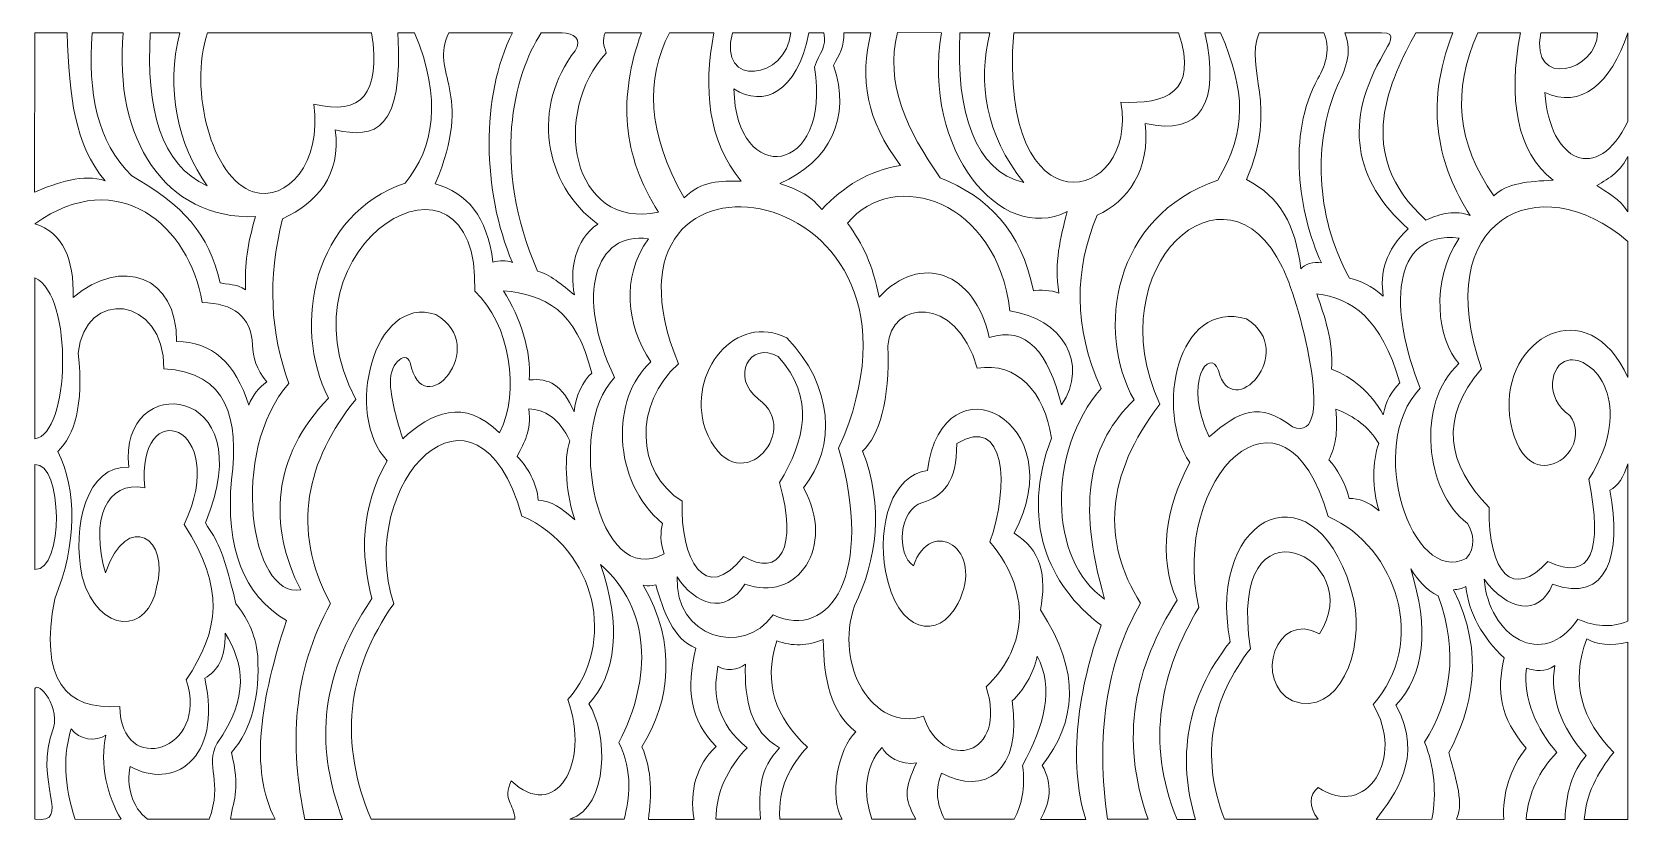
# Model space of a CAD drawing. Header units: centimetres. Extents: x -46 to 46, y -54 to 54.
# Drawn here: x -45.8 to 46.2, y -54.3 to -8.9 of the extents above; entities that cross this region are included whole.
import ezdxf

# ---------------------------------------------------------------- set-up
doc = ezdxf.new("R2010")
doc.units = ezdxf.units.CM
doc.header["$MEASUREMENT"] = 0
doc.layers.add('layer 1', color=7, linetype='Continuous')

msp = doc.modelspace()

# ---------------------------------------------------------------- linework, layer by layer
at = {"layer": 'layer 1', "color": 30, "lineweight": 9}
for points, knots in [([(-45.6466, -18.11022), (-44.37856, -17.57095), (-42.821, -17.0316), (-41.60172, -17.45999), (-41.60172, -17.45999), (-43.35747, -15.37322), (-43.63933, -12.67812), (-43.7822, -8.98475), (-43.7822, -8.98475), (-43.7822, -8.98475), (-45.62481, -8.98359), (-45.62481, -8.98359), (-45.62481, -8.98359), (-45.62481, -8.98359), (-45.6466, -18.11022), (-45.6466, -18.11022)], [0, 0, 0, 0, 0.2, 0.2, 0.2, 0.2, 0.4, 0.4, 0.4, 0.4, 0.6, 0.6, 0.6, 0.6, 1, 1, 1, 1]), ([(-42.35021, -8.98333), (-42.576, -12.46533), (-42.08369, -15.19754), (-40.06544, -17.17863), (-40.06544, -17.17863), (-37.1391, -18.85794), (-35.63941, -20.49337), (-35.01765, -23.2983), (-35.01765, -23.2983), (-34.13851, -23.48317), (-34.15306, -23.33396), (-33.55561, -23.7103), (-33.55561, -23.7103), (-33.60915, -22.13483), (-33.46115, -21.21939), (-32.99134, -19.51541), (-32.99134, -19.51541), (-38.18792, -19.69276), (-41.13522, -15.03557), (-40.55877, -8.98154), (-40.55877, -8.98154), (-40.55877, -8.98154), (-42.35021, -8.98333), (-42.35021, -8.98333)], [0, 0, 0, 0, 0.14285714, 0.14285714, 0.14285714, 0.14285714, 0.28571429, 0.28571429, 0.28571429, 0.28571429, 0.42857143, 0.42857143, 0.42857143, 0.42857143, 0.57142857, 0.57142857, 0.57142857, 0.57142857, 0.71428571, 0.71428571, 0.71428571, 0.71428571, 1, 1, 1, 1]), ([(-35.74947, -17.74376), (-38.42856, -16.56115), (-39.25649, -13.29732), (-39.01189, -8.9779), (-39.01189, -8.9779), (-39.01189, -8.9779), (-37.3178, -8.98115), (-37.3178, -8.98115), (-37.3178, -8.98115), (-38.16299, -12.1815), (-37.42486, -15.41166), (-35.74947, -17.74376)], [0, 0, 0, 0, 0.25, 0.25, 0.25, 0.25, 0.5, 0.5, 0.5, 0.5, 1, 1, 1, 1]), ([(-35.73992, -8.98622), (-36.81776, -12.29032), (-35.48628, -17.31208), (-33.11558, -18.09306), (-33.11558, -18.09306), (-31.18602, -18.68523), (-29.18029, -16.45778), (-29.64065, -13.06368), (-29.64065, -13.06368), (-26.9259, -13.75146), (-25.79854, -12.49331), (-26.33251, -8.99097), (-26.33251, -8.99097), (-26.33251, -8.99097), (-35.73992, -8.98622), (-35.73992, -8.98622)], [0, 0, 0, 0, 0.2, 0.2, 0.2, 0.2, 0.4, 0.4, 0.4, 0.4, 0.6, 0.6, 0.6, 0.6, 1, 1, 1, 1]), ([(-30.39707, -40.88009), (-32.27869, -37.25868), (-32.03873, -33.21525), (-28.79936, -29.91035), (-28.79936, -29.91035), (-30.93922, -25.7192), (-29.63463, -19.34164), (-24.40997, -17.60067), (-24.40997, -17.60067), (-22.76223, -15.55984), (-22.26594, -12.79579), (-23.87382, -8.98456), (-23.87382, -8.98456), (-23.87382, -8.98456), (-24.83861, -8.98333), (-24.83861, -8.98333), (-24.83861, -8.98333), (-24.48931, -14.62462), (-26.14152, -15.05552), (-28.41334, -14.54398), (-28.41334, -14.54398), (-28.08559, -17.18109), (-29.45007, -18.69764), (-31.43299, -19.64056), (-31.43299, -19.64056), (-32.31699, -23.07265), (-32.13406, -26.19696), (-31.0672, -29.06626), (-31.0672, -29.06626), (-34.51777, -32.93503), (-33.28676, -41.43113), (-30.39707, -40.88009)], [0, 0, 0, 0, 0.11111111, 0.11111111, 0.11111111, 0.11111111, 0.22222222, 0.22222222, 0.22222222, 0.22222222, 0.33333333, 0.33333333, 0.33333333, 0.33333333, 0.44444444, 0.44444444, 0.44444444, 0.44444444, 0.55555556, 0.55555556, 0.55555556, 0.55555556, 0.66666667, 0.66666667, 0.66666667, 0.66666667, 0.77777778, 0.77777778, 0.77777778, 0.77777778, 1, 1, 1, 1]), ([(-19.38047, -22.12008), (-19.71722, -19.48519), (-20.85418, -18.14873), (-22.6908, -17.63585), (-22.6908, -17.63585), (-20.39847, -12.29439), (-23.04806, -11.33587), (-21.91424, -8.98378), (-21.91424, -8.98378), (-21.91424, -8.98378), (-18.26648, -8.9823), (-18.26648, -8.9823), (-18.26648, -8.9823), (-20.08138, -12.58923), (-20.01051, -18.04279), (-18.26484, -22.13767), (-18.26484, -22.13767), (-18.63673, -21.99699), (-18.99578, -22.01435), (-19.38047, -22.12008)], [0, 0, 0, 0, 0.16666667, 0.16666667, 0.16666667, 0.16666667, 0.33333333, 0.33333333, 0.33333333, 0.33333333, 0.5, 0.5, 0.5, 0.5, 0.66666667, 0.66666667, 0.66666667, 0.66666667, 1, 1, 1, 1]), ([(-16.82774, -22.6387), (-16.17213, -22.75987), (-15.37243, -23.45845), (-14.71676, -24.00171), (-14.71676, -24.00171), (-14.99417, -22.56853), (-14.7046, -20.86089), (-13.37603, -19.94446), (-13.37603, -19.94446), (-16.4987, -17.67024), (-17.17484, -13.15214), (-14.66467, -10.01461), (-14.66467, -10.01461), (-14.23098, -9.38442), (-14.76846, -8.97242), (-15.41174, -8.98705), (-15.41174, -8.98705), (-15.41174, -8.98705), (-16.61019, -8.97682), (-16.61019, -8.97682), (-16.61019, -8.97682), (-18.18784, -11.40077), (-19.48752, -16.45028), (-16.82774, -22.6387)], [0, 0, 0, 0, 0.14285714, 0.14285714, 0.14285714, 0.14285714, 0.28571429, 0.28571429, 0.28571429, 0.28571429, 0.42857143, 0.42857143, 0.42857143, 0.42857143, 0.57142857, 0.57142857, 0.57142857, 0.57142857, 0.71428571, 0.71428571, 0.71428571, 0.71428571, 1, 1, 1, 1]), ([(-9.88844, -19.25369), (-14.93321, -20.32643), (-16.04351, -13.50541), (-12.88785, -10.14453), (-12.88785, -10.14453), (-13.03645, -9.68733), (-13.12088, -9.4413), (-12.95248, -8.98407), (-12.95248, -8.98407), (-12.95248, -8.98407), (-10.87652, -8.98158), (-10.87652, -8.98158), (-10.87652, -8.98158), (-12.19861, -12.66271), (-11.99471, -16.00633), (-9.88844, -19.25369)], [0, 0, 0, 0, 0.2, 0.2, 0.2, 0.2, 0.4, 0.4, 0.4, 0.4, 0.6, 0.6, 0.6, 0.6, 1, 1, 1, 1]), ([(-5.15173, -17.48783), (-6.35881, -17.45843), (-7.4133, -17.44226), (-8.42531, -18.44477), (-8.42531, -18.44477), (-10.57124, -14.64635), (-10.6322, -11.65518), (-9.26661, -8.9822), (-9.26661, -8.9822), (-9.26661, -8.9822), (-6.72667, -8.99247), (-6.72667, -8.99247), (-6.72667, -8.99247), (-7.31833, -12.23169), (-7.09672, -15.09297), (-5.15173, -17.48783)], [0, 0, 0, 0, 0.2, 0.2, 0.2, 0.2, 0.4, 0.4, 0.4, 0.4, 0.6, 0.6, 0.6, 0.6, 1, 1, 1, 1]), ([(-5.66472, -8.97758), (-6.51222, -12.19911), (-2.55239, -11.64891), (-2.31449, -8.98998), (-2.31449, -8.98998), (-2.31449, -8.98998), (-5.66472, -8.97758), (-5.66472, -8.97758)], [0, 0, 0, 0, 0.33333333, 0.33333333, 0.33333333, 0.33333333, 1, 1, 1, 1]), ([(-5.57221, -12.202), (-5.48299, -17.85135), (0.06406, -17.20566), (-0.96336, -10.95345), (-0.96336, -10.95345), (-0.64168, -10.0755), (-0.24919, -9.81487), (-0.41986, -8.98425), (-0.41986, -8.98425), (-0.41986, -8.98425), (-1.27267, -8.98099), (-1.27267, -8.98099), (-1.27267, -8.98099), (-1.98082, -12.45432), (-3.88047, -13.27474), (-5.57221, -12.202)], [0, 0, 0, 0, 0.2, 0.2, 0.2, 0.2, 0.4, 0.4, 0.4, 0.4, 0.6, 0.6, 0.6, 0.6, 1, 1, 1, 1]), ([(-2.93858, -17.61826), (-2.11361, -17.91238), (-1.24682, -18.18485), (-0.54271, -19.11301), (-0.54271, -19.11301), (0.7558, -17.7618), (2.0909, -16.90018), (3.9747, -16.58073), (3.9747, -16.58073), (1.98563, -13.97813), (1.63359, -11.58586), (2.27838, -8.98323), (2.27838, -8.98323), (2.27838, -8.98323), (0.72178, -8.97645), (0.72178, -8.97645), (0.72178, -8.97645), (0.7553, -9.75607), (0.46623, -10.25298), (0.12484, -10.84794), (0.12484, -10.84794), (1.18102, -13.86237), (-0.09313, -16.35656), (-2.93858, -17.61826)], [0, 0, 0, 0, 0.14285714, 0.14285714, 0.14285714, 0.14285714, 0.28571429, 0.28571429, 0.28571429, 0.28571429, 0.42857143, 0.42857143, 0.42857143, 0.42857143, 0.57142857, 0.57142857, 0.57142857, 0.57142857, 0.71428571, 0.71428571, 0.71428571, 0.71428571, 1, 1, 1, 1]), ([(3.79025, -8.97178), (3.79025, -8.97178), (6.31019, -8.9824), (6.31019, -8.9824), (6.31019, -8.9824), (5.20406, -15.70348), (9.71059, -21.13669), (13.51316, -19.22499), (13.51316, -19.22499), (13.12424, -20.82747), (12.77111, -22.0714), (13.04066, -23.89667), (13.04066, -23.89667), (12.5917, -23.71062), (11.93374, -23.71062), (11.58296, -23.75551), (11.58296, -23.75551), (10.9231, -20.31601), (8.95091, -18.3787), (6.24254, -17.28414), (6.24254, -17.28414), (4.32608, -14.53792), (3.07148, -11.9056), (3.79025, -8.97178)], [0, 0, 0, 0, 0.14285714, 0.14285714, 0.14285714, 0.14285714, 0.28571429, 0.28571429, 0.28571429, 0.28571429, 0.42857143, 0.42857143, 0.42857143, 0.42857143, 0.57142857, 0.57142857, 0.57142857, 0.57142857, 0.71428571, 0.71428571, 0.71428571, 0.71428571, 1, 1, 1, 1]), ([(7.37647, -8.9839), (7.12957, -13.51798), (8.25736, -16.92362), (11.03429, -17.5655), (11.03429, -17.5655), (8.81823, -14.7753), (8.39758, -11.91635), (9.09564, -8.98551), (9.09564, -8.98551), (9.09564, -8.98551), (7.37647, -8.9839), (7.37647, -8.9839)], [0, 0, 0, 0, 0.25, 0.25, 0.25, 0.25, 0.5, 0.5, 0.5, 0.5, 1, 1, 1, 1]), ([(10.45557, -8.98637), (9.5367, -20.62402), (17.62306, -18.77794), (16.59417, -12.95817), (16.59417, -12.95817), (19.12383, -13.06839), (21.06585, -12.46202), (19.898, -8.98407), (19.898, -8.98407), (19.898, -8.98407), (10.45557, -8.98637), (10.45557, -8.98637)], [0, 0, 0, 0, 0.25, 0.25, 0.25, 0.25, 0.5, 0.5, 0.5, 0.5, 1, 1, 1, 1]), ([(15.66581, -41.42004), (12.45451, -39.21899), (12.33854, -32.9178), (15.46901, -29.36549), (15.46901, -29.36549), (13.83831, -25.80442), (13.94514, -22.52173), (15.24078, -19.42954), (15.24078, -19.42954), (16.96452, -18.6734), (18.30941, -16.8057), (17.98478, -14.17375), (17.98478, -14.17375), (21.16711, -14.89692), (22.29336, -13.05612), (21.41482, -8.98004), (21.41482, -8.98004), (21.41482, -8.98004), (22.30853, -8.98355), (22.30853, -8.98355), (22.30853, -8.98355), (23.75944, -12.37167), (23.81223, -14.56432), (22.15405, -17.42482), (22.15405, -17.42482), (16.10643, -19.48815), (15.15809, -26.06142), (17.35127, -30.01485), (17.35127, -30.01485), (14.8547, -32.44493), (14.0046, -35.69308), (15.66581, -41.42004)], [0, 0, 0, 0, 0.11111111, 0.11111111, 0.11111111, 0.11111111, 0.22222222, 0.22222222, 0.22222222, 0.22222222, 0.33333333, 0.33333333, 0.33333333, 0.33333333, 0.44444444, 0.44444444, 0.44444444, 0.44444444, 0.55555556, 0.55555556, 0.55555556, 0.55555556, 0.66666667, 0.66666667, 0.66666667, 0.66666667, 0.77777778, 0.77777778, 0.77777778, 0.77777778, 1, 1, 1, 1]), ([(26.90922, -22.49817), (26.58004, -19.9571), (25.73876, -18.41839), (23.80007, -17.38965), (23.80007, -17.38965), (25.67776, -13.11058), (23.63829, -11.11677), (24.52835, -8.98308), (24.52835, -8.98308), (24.52835, -8.98308), (28.22768, -8.98308), (28.22768, -8.98308), (28.22768, -8.98308), (28.59801, -9.82222), (28.38452, -10.7695), (27.87843, -11.60542), (27.87843, -11.60542), (26.11069, -14.85021), (26.76705, -19.29934), (28.08921, -22.15984), (28.08921, -22.15984), (27.65993, -22.05934), (27.09457, -22.27036), (26.90922, -22.49817)], [0, 0, 0, 0, 0.14285714, 0.14285714, 0.14285714, 0.14285714, 0.28571429, 0.28571429, 0.28571429, 0.28571429, 0.42857143, 0.42857143, 0.42857143, 0.42857143, 0.57142857, 0.57142857, 0.57142857, 0.57142857, 0.71428571, 0.71428571, 0.71428571, 0.71428571, 1, 1, 1, 1]), ([(29.68916, -23.03452), (30.31633, -23.19367), (30.93735, -23.43579), (31.6278, -24.07205), (31.6278, -24.07205), (31.43645, -22.72238), (31.75192, -21.44161), (33.05435, -20.20329), (33.05435, -20.20329), (29.92232, -17.45268), (29.34889, -14.05807), (31.67214, -10.15355), (31.67214, -10.15355), (31.8761, -9.70348), (32.53164, -8.94421), (31.52839, -8.98374), (31.52839, -8.98374), (30.8336, -8.98639), (30.1281, -8.9806), (29.43333, -8.98323), (29.43333, -8.98323), (29.88472, -10.22085), (29.45506, -11.03166), (28.91059, -12.2328), (28.91059, -12.2328), (27.71394, -15.19341), (27.65302, -19.32993), (29.68916, -23.03452)], [0, 0, 0, 0, 0.125, 0.125, 0.125, 0.125, 0.25, 0.25, 0.25, 0.25, 0.375, 0.375, 0.375, 0.375, 0.5, 0.5, 0.5, 0.5, 0.625, 0.625, 0.625, 0.625, 0.75, 0.75, 0.75, 0.75, 1, 1, 1, 1]), ([(36.60244, -19.43942), (35.76114, -19.13751), (34.91984, -19.31522), (34.07854, -19.7109), (34.07854, -19.7109), (29.82094, -15.90957), (32.08787, -11.60951), (33.49015, -8.98783), (33.49015, -8.98783), (33.49015, -8.98783), (35.61483, -8.9839), (35.61483, -8.9839), (35.61483, -8.9839), (33.91268, -13.34057), (34.84694, -16.6514), (36.60244, -19.43942)], [0, 0, 0, 0, 0.2, 0.2, 0.2, 0.2, 0.4, 0.4, 0.4, 0.4, 0.6, 0.6, 0.6, 0.6, 1, 1, 1, 1]), ([(37.96863, -18.32163), (38.6866, -17.59346), (39.95682, -17.49654), (41.3576, -17.42482), (41.3576, -17.42482), (39.28621, -15.81442), (38.75809, -12.73225), (39.48955, -8.99066), (39.48955, -8.99066), (39.48955, -8.99066), (37.04138, -8.9839), (37.04138, -8.9839), (37.04138, -8.9839), (35.58664, -12.33905), (35.81436, -15.24791), (37.96863, -18.32163)], [0, 0, 0, 0, 0.2, 0.2, 0.2, 0.2, 0.4, 0.4, 0.4, 0.4, 0.6, 0.6, 0.6, 0.6, 1, 1, 1, 1]), ([(40.65924, -8.98382), (40.01908, -12.28171), (43.92339, -11.16104), (43.89906, -8.98877), (43.89906, -8.98877), (43.89906, -8.98877), (40.65924, -8.98382), (40.65924, -8.98382)], [0, 0, 0, 0, 0.33333333, 0.33333333, 0.33333333, 0.33333333, 1, 1, 1, 1]), ([(40.88208, -12.39544), (41.18069, -16.41153), (43.90752, -17.67145), (45.64498, -14.06647), (45.64498, -14.06647), (45.64498, -14.06647), (45.64592, -8.98396), (45.64592, -8.98396), (45.64592, -8.98396), (44.67049, -11.93833), (42.93042, -13.3568), (40.88208, -12.39544)], [0, 0, 0, 0, 0.25, 0.25, 0.25, 0.25, 0.5, 0.5, 0.5, 0.5, 1, 1, 1, 1]), ([(-30.15275, -54.03731), (-30.15275, -54.03731), (-27.99464, -54.03731), (-27.99464, -54.03731), (-27.99464, -54.03731), (-29.43388, -50.15693), (-29.56207, -46.2129), (-26.31811, -41.3944), (-26.31811, -41.3944), (-26.95635, -38.85043), (-27.00286, -36.21178), (-25.43416, -33.49774), (-25.43416, -33.49774), (-27.93562, -30.911), (-26.24093, -23.91121), (-22.65422, -25.12716), (-22.65422, -25.12716), (-19.45528, -26.94175), (-23.42798, -31.53047), (-24.11735, -27.87046), (-24.11735, -27.87046), (-24.3978, -27.12017), (-25.40455, -27.96572), (-25.24196, -29.29049), (-25.24196, -29.29049), (-25.10265, -30.43645), (-24.84321, -31.37036), (-24.538, -32.2316), (-24.538, -32.2316), (-22.92258, -30.73517), (-21.02412, -29.87491), (-19.01215, -31.89968), (-19.01215, -31.89968), (-17.7752, -29.57023), (-18.41297, -25.64942), (-20.42295, -23.79068), (-20.42295, -23.79068), (-20.10903, -14.12453), (-32.02131, -21.02968), (-27.24478, -29.98069), (-27.24478, -29.98069), (-30.04767, -33.50509), (-31.00781, -37.35335), (-28.68962, -41.67488), (-28.68962, -41.67488), (-30.86464, -45.58505), (-31.05084, -49.82236), (-30.15275, -54.03731)], [0, 0, 0, 0, 0.07692308, 0.07692308, 0.07692308, 0.07692308, 0.15384615, 0.15384615, 0.15384615, 0.15384615, 0.23076923, 0.23076923, 0.23076923, 0.23076923, 0.30769231, 0.30769231, 0.30769231, 0.30769231, 0.38461538, 0.38461538, 0.38461538, 0.38461538, 0.46153846, 0.46153846, 0.46153846, 0.46153846, 0.53846154, 0.53846154, 0.53846154, 0.53846154, 0.61538462, 0.61538462, 0.61538462, 0.61538462, 0.69230769, 0.69230769, 0.69230769, 0.69230769, 0.76923077, 0.76923077, 0.76923077, 0.76923077, 0.84615385, 0.84615385, 0.84615385, 0.84615385, 1, 1, 1, 1]), ([(-8.82767, -40.14496), (-8.98849, -43.56234), (-5.10054, -44.79328), (-3.32265, -42.32553), (-3.32265, -42.32553), (-0.06495, -43.84456), (2.50262, -39.94232), (0.42661, -32.77674), (0.42661, -32.77674), (7.46242, -17.04682), (-14.5453, -13.79277), (-8.75451, -27.9408), (-8.75451, -27.9408), (-11.30586, -30.24157), (-11.22662, -34.13964), (-8.53504, -35.81899), (-8.53504, -35.81899), (-8.67529, -39.07822), (-7.22135, -41.81271), (-5.03268, -38.97554), (-5.03268, -38.97554), (-2.93557, -40.22999), (-1.89003, -38.46853), (-2.95687, -34.74629), (-2.95687, -34.74629), (-1.51938, -32.33711), (-0.87234, -29.92798), (-3.04831, -27.51876), (-3.04831, -27.51876), (-4.68903, -26.62489), (-5.77875, -28.70872), (-4.16395, -29.9719), (-4.16395, -29.9719), (-1.53831, -31.81646), (-5.49863, -36.15069), (-7.21823, -31.66887), (-7.21823, -31.66887), (-8.29775, -28.42107), (-5.43261, -24.96253), (-2.53622, -26.46364), (-2.53622, -26.46364), (0.10807, -29.18792), (0.31837, -32.68446), (-1.58519, -35.04524), (-1.58519, -35.04524), (0.29429, -38.43426), (-1.95586, -41.68569), (-4.95463, -40.55559), (-4.95463, -40.55559), (-6.052, -42.39657), (-7.8157, -41.7045), (-8.82767, -40.14496)], [0, 0, 0, 0, 0.07142857, 0.07142857, 0.07142857, 0.07142857, 0.14285714, 0.14285714, 0.14285714, 0.14285714, 0.21428571, 0.21428571, 0.21428571, 0.21428571, 0.28571429, 0.28571429, 0.28571429, 0.28571429, 0.35714286, 0.35714286, 0.35714286, 0.35714286, 0.42857143, 0.42857143, 0.42857143, 0.42857143, 0.5, 0.5, 0.5, 0.5, 0.57142857, 0.57142857, 0.57142857, 0.57142857, 0.64285714, 0.64285714, 0.64285714, 0.64285714, 0.71428571, 0.71428571, 0.71428571, 0.71428571, 0.78571429, 0.78571429, 0.78571429, 0.78571429, 0.85714286, 0.85714286, 0.85714286, 0.85714286, 1, 1, 1, 1]), ([(-43.43063, -24.14239), (-43.38463, -21.94421), (-44.01225, -20.4319), (-45.62449, -19.92193), (-45.62449, -19.92193), (-40.82076, -16.49983), (-36.74868, -20.08434), (-36.04184, -24.42375), (-36.04184, -24.42375), (-34.2556, -24.49407), (-33.23132, -25.20463), (-33.15205, -26.86942), (-33.15205, -26.86942), (-33.12847, -27.55826), (-32.93498, -28.27133), (-32.33599, -28.9831), (-32.33599, -28.9831), (-32.80289, -29.27707), (-33.14977, -29.7579), (-33.37163, -30.31481), (-33.37163, -30.31481), (-34.11541, -27.92907), (-35.49321, -26.64535), (-37.50496, -26.67466), (-37.50496, -26.67466), (-37.46841, -22.87185), (-40.67509, -21.81382), (-43.43063, -24.14239)], [0, 0, 0, 0, 0.125, 0.125, 0.125, 0.125, 0.25, 0.25, 0.25, 0.25, 0.375, 0.375, 0.375, 0.375, 0.5, 0.5, 0.5, 0.5, 0.625, 0.625, 0.625, 0.625, 0.75, 0.75, 0.75, 0.75, 1, 1, 1, 1]), ([(15.82522, -54.0315), (15.17147, -49.31951), (15.69939, -45.15008), (17.72809, -41.6573), (17.72809, -41.6573), (15.47796, -38.1104), (15.71074, -34.3248), (18.82544, -30.26205), (18.82544, -30.26205), (15.21193, -22.33129), (22.63628, -15.75003), (25.84845, -22.41903), (25.84845, -22.41903), (26.64881, -23.84251), (29.12213, -32.68313), (26.42838, -31.54972), (26.42838, -31.54972), (24.52954, -30.09103), (23.35195, -30.65517), (21.66068, -32.12658), (21.66068, -32.12658), (20.14337, -29.02963), (21.66965, -26.93557), (22.19063, -28.32768), (22.19063, -28.32768), (22.94448, -31.42233), (26.79782, -27.25134), (23.80007, -25.37335), (23.80007, -25.37335), (19.80762, -24.19993), (18.53675, -30.64918), (20.54461, -33.60325), (20.54461, -33.60325), (19.1965, -36.05385), (18.6862, -38.96328), (19.81305, -41.48144), (19.81305, -41.48144), (17.40789, -45.28423), (16.476, -49.38447), (18.16795, -54.03137), (18.16795, -54.03137), (18.16795, -54.03137), (15.82522, -54.0315), (15.82522, -54.0315)], [0, 0, 0, 0, 0.08333333, 0.08333333, 0.08333333, 0.08333333, 0.16666667, 0.16666667, 0.16666667, 0.16666667, 0.25, 0.25, 0.25, 0.25, 0.33333333, 0.33333333, 0.33333333, 0.33333333, 0.41666667, 0.41666667, 0.41666667, 0.41666667, 0.5, 0.5, 0.5, 0.5, 0.58333333, 0.58333333, 0.58333333, 0.58333333, 0.66666667, 0.66666667, 0.66666667, 0.66666667, 0.75, 0.75, 0.75, 0.75, 0.83333333, 0.83333333, 0.83333333, 0.83333333, 1, 1, 1, 1]), ([(45.64334, -20.92959), (40.51575, -16.53543), (34.25673, -19.70098), (37.26084, -28.22217), (37.26084, -28.22217), (34.81615, -31.07093), (35.26731, -33.69701), (37.69978, -36.1707), (37.69978, -36.1707), (37.64188, -39.95446), (39.06234, -41.47267), (41.06498, -39.2657), (41.06498, -39.2657), (43.54533, -40.44642), (44.2379, -38.65011), (43.40598, -34.55285), (43.40598, -34.55285), (46.16248, -30.18762), (43.63233, -27.40673), (42.19125, -27.74517), (42.19125, -27.74517), (41.22135, -27.94487), (40.826, -29.9167), (42.32393, -30.90414), (42.32393, -30.90414), (43.84396, -33.08352), (39.55311, -36.07688), (38.87028, -30.89512), (38.87028, -30.89512), (38.37627, -26.45682), (43.36009, -23.67221), (45.6465, -28.73214), (45.6465, -28.73214), (45.6465, -28.73214), (45.64334, -20.92959), (45.64334, -20.92959)], [0, 0, 0, 0, 0.1, 0.1, 0.1, 0.1, 0.2, 0.2, 0.2, 0.2, 0.3, 0.3, 0.3, 0.3, 0.4, 0.4, 0.4, 0.4, 0.5, 0.5, 0.5, 0.5, 0.6, 0.6, 0.6, 0.6, 0.7, 0.7, 0.7, 0.7, 0.8, 0.8, 0.8, 0.8, 1, 1, 1, 1]), ([(43.86321, -17.72377), (44.4663, -18.15925), (45.19002, -18.48228), (45.64193, -19.23364), (45.64193, -19.23364), (45.64193, -19.23364), (45.64268, -16.06231), (45.64268, -16.06231), (45.64268, -16.06231), (45.28939, -16.83044), (44.6068, -17.33108), (43.86321, -17.72377)], [0, 0, 0, 0, 0.25, 0.25, 0.25, 0.25, 0.5, 0.5, 0.5, 0.5, 1, 1, 1, 1]), ([(0.93871, -19.88676), (1.80887, -21.09363), (2.38083, -22.26837), (2.74715, -24.11683), (2.74715, -24.11683), (5.09439, -21.58957), (8.2315, -22.63932), (9.05443, -26.44427), (9.05443, -26.44427), (11.19729, -25.73204), (12.43947, -27.31648), (13.1924, -30.29722), (13.1924, -30.29722), (14.79272, -27.93784), (13.23812, -25.32935), (10.22957, -24.91614), (10.22957, -24.91614), (9.54332, -18.60897), (3.61748, -16.64916), (0.93871, -19.88676)], [0, 0, 0, 0, 0.16666667, 0.16666667, 0.16666667, 0.16666667, 0.33333333, 0.33333333, 0.33333333, 0.33333333, 0.5, 0.5, 0.5, 0.5, 0.66666667, 0.66666667, 0.66666667, 0.66666667, 1, 1, 1, 1]), ([(-9.66897, -37.08513), (-9.78596, -37.60353), (-9.80398, -38.14324), (-9.57652, -38.82578), (-9.57652, -38.82578), (-13.37999, -40.93558), (-15.29258, -31.7159), (-12.4068, -28.7352), (-12.4068, -28.7352), (-14.71676, -24.00171), (-13.50728, -20.32041), (-10.47166, -20.78486), (-10.47166, -20.78486), (-12.05144, -23.02361), (-11.73903, -25.70084), (-10.32737, -27.83529), (-10.32737, -27.83529), (-12.644, -29.88693), (-12.57082, -34.65841), (-9.66897, -37.08513)], [0, 0, 0, 0, 0.16666667, 0.16666667, 0.16666667, 0.16666667, 0.33333333, 0.33333333, 0.33333333, 0.33333333, 0.5, 0.5, 0.5, 0.5, 0.66666667, 0.66666667, 0.66666667, 0.66666667, 1, 1, 1, 1]), ([(36.45612, -37.08513), (34.02827, -35.26799), (33.47902, -30.19851), (35.96478, -27.92412), (35.96478, -27.92412), (34.72646, -26.58224), (34.31489, -23.21162), (35.96973, -20.74624), (35.96973, -20.74624), (32.01307, -20.28273), (31.96581, -24.94554), (33.74934, -29.34762), (33.74934, -29.34762), (30.58381, -32.59947), (33.26925, -40.69161), (36.38297, -39.08985), (36.38297, -39.08985), (36.94997, -38.4861), (36.80353, -37.63455), (36.45612, -37.08513)], [0, 0, 0, 0, 0.16666667, 0.16666667, 0.16666667, 0.16666667, 0.33333333, 0.33333333, 0.33333333, 0.33333333, 0.5, 0.5, 0.5, 0.5, 0.66666667, 0.66666667, 0.66666667, 0.66666667, 1, 1, 1, 1]), ([(-45.62449, -32.2316), (-43.62752, -32.00299), (-43.38087, -24.04721), (-45.62449, -23.01693), (-45.62449, -23.01693), (-45.62449, -23.01693), (-45.62449, -32.2316), (-45.62449, -32.2316)], [0, 0, 0, 0, 0.33333333, 0.33333333, 0.33333333, 0.33333333, 1, 1, 1, 1]), ([(-40.76042, -47.56594), (-40.72688, -51.66924), (-35.58769, -50.13345), (-36.95629, -46.05361), (-36.95629, -46.05361), (-35.05423, -43.2048), (-34.7184, -40.81335), (-37.06603, -37.15547), (-37.06603, -37.15547), (-34.37345, -31.33892), (-39.85913, -29.625), (-39.33387, -35.04524), (-39.33387, -35.04524), (-41.54076, -34.61732), (-42.46015, -36.87859), (-41.58226, -39.92085), (-41.58226, -39.92085), (-40.31394, -36.25076), (-37.85109, -38.00944), (-38.656, -40.72978), (-38.656, -40.72978), (-39.07095, -43.37492), (-41.96708, -43.52581), (-42.91854, -40.14496), (-42.91854, -40.14496), (-43.51913, -37.19703), (-42.64112, -33.72933), (-40.23918, -33.85824), (-40.23918, -33.85824), (-40.90622, -28.27254), (-32.4707, -29.00878), (-35.85895, -37.04996), (-35.85895, -37.04996), (-35.13958, -38.19888), (-34.9506, -38.25749), (-34.10319, -41.69247), (-34.10319, -41.69247), (-33.54691, -42.39692), (-32.98275, -43.32629), (-32.85953, -44.68196), (-32.85953, -44.68196), (-32.74219, -46.94022), (-33.15979, -48.83645), (-34.35924, -50.20373), (-34.35924, -50.20373), (-33.85326, -52.31396), (-34.21724, -52.75048), (-34.42037, -54.03361), (-34.42037, -54.03361), (-34.42037, -54.03361), (-31.86536, -54.03242), (-31.86536, -54.03242), (-31.86536, -54.03242), (-33.35911, -51.15579), (-32.67066, -47.10145), (-31.21352, -42.64207), (-31.21352, -42.64207), (-33.69859, -41.19572), (-34.70297, -38.47293), (-34.35924, -34.58803), (-34.35924, -34.58803), (-33.92231, -31.08045), (-34.57429, -28.44527), (-38.23653, -28.22217), (-38.23653, -28.22217), (-38.19999, -24.02519), (-42.79658, -23.59141), (-43.138, -27.3429), (-43.138, -27.3429), (-42.8147, -30.3796), (-43.36339, -31.99739), (-44.30851, -32.97018), (-44.30851, -32.97018), (-43.23554, -35.15955), (-43.18672, -38.24869), (-44.4914, -41.4111), (-44.4914, -41.4111), (-45.37626, -46.05846), (-43.87482, -47.7957), (-40.76042, -47.56594)], [0, 0, 0, 0, 0.04761905, 0.04761905, 0.04761905, 0.04761905, 0.0952381, 0.0952381, 0.0952381, 0.0952381, 0.14285714, 0.14285714, 0.14285714, 0.14285714, 0.19047619, 0.19047619, 0.19047619, 0.19047619, 0.23809524, 0.23809524, 0.23809524, 0.23809524, 0.28571429, 0.28571429, 0.28571429, 0.28571429, 0.33333333, 0.33333333, 0.33333333, 0.33333333, 0.38095238, 0.38095238, 0.38095238, 0.38095238, 0.42857143, 0.42857143, 0.42857143, 0.42857143, 0.47619048, 0.47619048, 0.47619048, 0.47619048, 0.52380952, 0.52380952, 0.52380952, 0.52380952, 0.57142857, 0.57142857, 0.57142857, 0.57142857, 0.61904762, 0.61904762, 0.61904762, 0.61904762, 0.66666667, 0.66666667, 0.66666667, 0.66666667, 0.71428571, 0.71428571, 0.71428571, 0.71428571, 0.76190476, 0.76190476, 0.76190476, 0.76190476, 0.80952381, 0.80952381, 0.80952381, 0.80952381, 0.85714286, 0.85714286, 0.85714286, 0.85714286, 0.9047619, 0.9047619, 0.9047619, 0.9047619, 1, 1, 1, 1]), ([(-17.29699, -28.86308), (-16.12651, -28.77645), (-15.45387, -29.1004), (-14.72231, -30.70212), (-14.72231, -30.70212), (-14.69189, -29.83465), (-14.1921, -28.88554), (-13.72261, -28.48112), (-13.72261, -28.48112), (-14.60993, -24.83618), (-16.39326, -23.98706), (-18.77693, -23.75551), (-18.77693, -23.75551), (-17.79543, -25.34722), (-17.18063, -27.21911), (-17.29699, -28.86308)], [0, 0, 0, 0, 0.2, 0.2, 0.2, 0.2, 0.4, 0.4, 0.4, 0.4, 0.6, 0.6, 0.6, 0.6, 1, 1, 1, 1]), ([(5.2951, -48.13308), (6.32611, -51.38763), (10.16711, -50.43712), (8.87617, -46.44048), (8.87617, -46.44048), (10.986, -44.44176), (11.74233, -41.33189), (9.09564, -38.14025), (9.09564, -38.14025), (10.22422, -34.92278), (9.99715, -30.81609), (7.19358, -32.51297), (7.19358, -32.51297), (7.21751, -34.73616), (6.38473, -35.52571), (5.24207, -35.88759), (5.24207, -35.88759), (3.82484, -36.31019), (3.75527, -38.8437), (4.70626, -39.51189), (4.70626, -39.51189), (5.69385, -36.66013), (8.86397, -38.5066), (7.26673, -41.6573), (7.26673, -41.6573), (6.16883, -43.83113), (3.76884, -43.40596), (3.11278, -39.82668), (3.11278, -39.82668), (2.62436, -37.1731), (3.48986, -34.29986), (5.51098, -34.06047), (5.51098, -34.06047), (6.42009, -27.32378), (13.90625, -31.25151), (10.48561, -37.64786), (10.48561, -37.64786), (11.99598, -38.56523), (12.377, -40.09515), (11.98532, -42.04417), (11.98532, -42.04417), (14.36916, -45.62577), (14.00336, -48.48627), (12.09505, -50.94231), (12.09505, -50.94231), (12.6803, -52.02376), (12.57055, -53.04958), (11.98532, -54.03731), (11.98532, -54.03731), (11.98532, -54.03731), (14.58237, -54.03731), (14.58237, -54.03731), (14.58237, -54.03731), (13.52374, -50.70778), (14.18166, -46.45932), (15.46557, -42.91881), (15.46557, -42.91881), (12.39343, -40.60411), (10.8421, -36.89923), (12.61894, -32.20181), (12.61894, -32.20181), (12.21201, -29.54135), (10.66694, -27.84045), (8.36408, -28.18699), (8.36408, -28.18699), (7.13873, -23.86597), (3.37661, -24.37876), (3.2501, -26.90707), (3.2501, -26.90707), (3.36227, -30.10625), (2.75717, -32.01965), (1.80105, -32.9481), (1.80105, -32.9481), (3.04742, -36.13012), (2.6006, -39.20374), (1.34107, -41.79798), (1.34107, -41.79798), (0.14773, -45.19682), (2.38235, -49.04754), (5.2951, -48.13308)], [0, 0, 0, 0, 0.04761905, 0.04761905, 0.04761905, 0.04761905, 0.0952381, 0.0952381, 0.0952381, 0.0952381, 0.14285714, 0.14285714, 0.14285714, 0.14285714, 0.19047619, 0.19047619, 0.19047619, 0.19047619, 0.23809524, 0.23809524, 0.23809524, 0.23809524, 0.28571429, 0.28571429, 0.28571429, 0.28571429, 0.33333333, 0.33333333, 0.33333333, 0.33333333, 0.38095238, 0.38095238, 0.38095238, 0.38095238, 0.42857143, 0.42857143, 0.42857143, 0.42857143, 0.47619048, 0.47619048, 0.47619048, 0.47619048, 0.52380952, 0.52380952, 0.52380952, 0.52380952, 0.57142857, 0.57142857, 0.57142857, 0.57142857, 0.61904762, 0.61904762, 0.61904762, 0.61904762, 0.66666667, 0.66666667, 0.66666667, 0.66666667, 0.71428571, 0.71428571, 0.71428571, 0.71428571, 0.76190476, 0.76190476, 0.76190476, 0.76190476, 0.80952381, 0.80952381, 0.80952381, 0.80952381, 0.85714286, 0.85714286, 0.85714286, 0.85714286, 0.9047619, 0.9047619, 0.9047619, 0.9047619, 1, 1, 1, 1]), ([(31.6278, -30.85995), (31.78469, -30.01759), (32.12221, -29.53882), (32.58255, -29.03969), (32.58255, -29.03969), (31.50884, -25.31253), (29.82332, -24.18933), (27.82367, -23.93136), (27.82367, -23.93136), (28.26462, -25.23501), (28.77415, -26.62772), (28.66497, -28.25734), (28.66497, -28.25734), (29.88882, -28.70432), (30.89169, -29.56896), (31.6278, -30.85995)], [0, 0, 0, 0, 0.2, 0.2, 0.2, 0.2, 0.4, 0.4, 0.4, 0.4, 0.6, 0.6, 0.6, 0.6, 1, 1, 1, 1]), ([(-26.35306, -54.0316), (-28.20635, -49.70565), (-27.79955, -45.54953), (-25.06838, -41.69247), (-25.06838, -41.69247), (-27.29666, -34.72811), (-20.32854, -27.49462), (-17.71617, -36.66308), (-17.71617, -36.66308), (-13.42737, -38.555), (-12.28736, -44.00936), (-15.08254, -47.17906), (-15.08254, -47.17906), (-13.77779, -50.88828), (-15.81399, -54.22066), (-18.338, -51.82157), (-18.338, -51.82157), (-18.85923, -52.9734), (-18.15536, -53.09919), (-18.11878, -54.03121), (-18.11878, -54.03121), (-18.11878, -54.03121), (-26.35306, -54.0316), (-26.35306, -54.0316)], [0, 0, 0, 0, 0.14285714, 0.14285714, 0.14285714, 0.14285714, 0.28571429, 0.28571429, 0.28571429, 0.28571429, 0.42857143, 0.42857143, 0.42857143, 0.42857143, 0.57142857, 0.57142857, 0.57142857, 0.57142857, 0.71428571, 0.71428571, 0.71428571, 0.71428571, 1, 1, 1, 1]), ([(19.81305, -54.03731), (17.97748, -49.5178), (18.89206, -45.57872), (21.05671, -41.90349), (21.05671, -41.90349), (19.3777, -34.49626), (25.94186, -27.85466), (28.48208, -36.69826), (28.48208, -36.69826), (32.44928, -38.44067), (34.1715, -43.97126), (31.04255, -47.46043), (31.04255, -47.46043), (32.90802, -50.43819), (30.68893, -54.09594), (27.89683, -52.20844), (27.89683, -52.20844), (27.3648, -52.66983), (27.34713, -53.26481), (27.89662, -54.03137), (27.89662, -54.03137), (27.89662, -54.03137), (22.52727, -54.03086), (22.52727, -54.03086), (22.52727, -54.03086), (21.0976, -50.29989), (21.84004, -47.07651), (24.01954, -44.25991), (24.01954, -44.25991), (22.61126, -35.10806), (30.83913, -39.09106), (27.96999, -43.41582), (27.96999, -43.41582), (25.47607, -42.00278), (24.18348, -46.17623), (26.4337, -47.2494), (26.4337, -47.2494), (29.086, -48.21113), (30.56123, -44.37746), (29.94521, -41.48144), (29.94521, -41.48144), (28.03395, -33.53283), (21.45597, -36.3582), (22.84904, -43.87304), (22.84904, -43.87304), (20.27329, -47.16148), (19.84044, -50.56133), (20.87382, -54.03731), (20.87382, -54.03731), (20.87382, -54.03731), (19.81305, -54.03731), (19.81305, -54.03731)], [0, 0, 0, 0, 0.07142857, 0.07142857, 0.07142857, 0.07142857, 0.14285714, 0.14285714, 0.14285714, 0.14285714, 0.21428571, 0.21428571, 0.21428571, 0.21428571, 0.28571429, 0.28571429, 0.28571429, 0.28571429, 0.35714286, 0.35714286, 0.35714286, 0.35714286, 0.42857143, 0.42857143, 0.42857143, 0.42857143, 0.5, 0.5, 0.5, 0.5, 0.57142857, 0.57142857, 0.57142857, 0.57142857, 0.64285714, 0.64285714, 0.64285714, 0.64285714, 0.71428571, 0.71428571, 0.71428571, 0.71428571, 0.78571429, 0.78571429, 0.78571429, 0.78571429, 0.85714286, 0.85714286, 0.85714286, 0.85714286, 1, 1, 1, 1]), ([(-17.98796, -33.24516), (-17.38442, -33.87383), (-16.84724, -34.79186), (-16.79235, -35.76055), (-16.79235, -35.76055), (-16.01353, -35.79541), (-15.48176, -36.18027), (-14.6855, -36.88424), (-14.6855, -36.88424), (-15.15809, -35.64445), (-15.36194, -33.34551), (-14.97616, -32.36417), (-14.97616, -32.36417), (-15.57662, -31.07155), (-16.45792, -30.54077), (-17.32291, -30.52626), (-17.32291, -30.52626), (-17.1766, -31.85691), (-17.58727, -32.39205), (-17.98796, -33.24516)], [0, 0, 0, 0, 0.16666667, 0.16666667, 0.16666667, 0.16666667, 0.33333333, 0.33333333, 0.33333333, 0.33333333, 0.5, 0.5, 0.5, 0.5, 0.66666667, 0.66666667, 0.66666667, 0.66666667, 1, 1, 1, 1]), ([(29.67363, -35.66292), (30.27702, -35.64031), (30.73213, -35.82339), (31.38727, -36.37096), (31.38727, -36.37096), (30.99976, -35.10788), (30.99679, -33.52535), (31.37176, -32.51297), (31.37176, -32.51297), (30.81394, -31.55753), (29.96651, -30.93619), (28.92102, -30.54342), (28.92102, -30.54342), (29.00958, -32.02165), (28.91694, -32.6111), (28.51336, -33.44784), (28.51336, -33.44784), (29.00366, -33.98029), (29.42724, -34.70845), (29.67363, -35.66292)], [0, 0, 0, 0, 0.16666667, 0.16666667, 0.16666667, 0.16666667, 0.33333333, 0.33333333, 0.33333333, 0.33333333, 0.5, 0.5, 0.5, 0.5, 0.66666667, 0.66666667, 0.66666667, 0.66666667, 1, 1, 1, 1]), ([(-45.62449, -39.72292), (-43.93653, -39.78964), (-44.03464, -33.6073), (-45.62449, -33.70876), (-45.62449, -33.70876), (-45.62449, -33.70876), (-45.62449, -39.72292), (-45.62449, -39.72292)], [0, 0, 0, 0, 0.33333333, 0.33333333, 0.33333333, 0.33333333, 1, 1, 1, 1]), ([(37.40716, -40.28565), (37.6772, -43.51564), (40.76261, -45.53854), (42.78415, -42.57173), (42.78415, -42.57173), (43.73591, -42.98424), (44.61706, -43.09312), (45.64383, -42.68677), (45.64383, -42.68677), (45.64383, -42.68677), (45.64462, -33.67033), (45.64462, -33.67033), (45.64462, -33.67033), (45.42513, -34.43237), (45.07633, -34.93977), (44.61306, -35.18592), (44.61306, -35.18592), (45.30358, -38.85267), (44.49271, -41.70017), (41.32102, -40.56701), (41.32102, -40.56701), (40.55594, -42.49598), (38.69654, -42.02693), (37.40716, -40.28565)], [0, 0, 0, 0, 0.14285714, 0.14285714, 0.14285714, 0.14285714, 0.28571429, 0.28571429, 0.28571429, 0.28571429, 0.42857143, 0.42857143, 0.42857143, 0.42857143, 0.57142857, 0.57142857, 0.57142857, 0.57142857, 0.71428571, 0.71428571, 0.71428571, 0.71428571, 1, 1, 1, 1]), ([(-14.97609, -54.03119), (-14.97609, -54.03119), (-11.87011, -54.03148), (-11.87011, -54.03148), (-11.87011, -54.03148), (-11.55919, -52.88258), (-11.3397, -51.34251), (-12.16271, -49.63087), (-12.16271, -49.63087), (-10.23943, -45.90906), (-10.3272, -41.97385), (-13.21705, -39.44155), (-13.21705, -39.44155), (-12.00083, -42.86193), (-12.3212, -45.80045), (-13.89556, -47.41262), (-13.89556, -47.41262), (-12.80501, -49.05734), (-12.69899, -53.27412), (-14.97609, -54.03119)], [0, 0, 0, 0, 0.16666667, 0.16666667, 0.16666667, 0.16666667, 0.33333333, 0.33333333, 0.33333333, 0.33333333, 0.5, 0.5, 0.5, 0.5, 0.66666667, 0.66666667, 0.66666667, 0.66666667, 1, 1, 1, 1]), ([(31.22544, -54.03731), (32.23716, -52.65444), (34.01763, -50.55444), (32.35937, -47.4956), (32.35937, -47.4956), (33.98517, -45.76273), (34.28771, -43.12642), (33.20067, -39.68775), (33.20067, -39.68775), (33.61822, -40.34726), (34.112, -40.90415), (34.77353, -41.23525), (34.77353, -41.23525), (35.98452, -44.55013), (35.47264, -47.24702), (34.00105, -49.62391), (34.00105, -49.62391), (34.56192, -51.02123), (34.69334, -52.49336), (34.41903, -54.03129), (34.41903, -54.03129), (34.41903, -54.03129), (31.22544, -54.03731), (31.22544, -54.03731)], [0, 0, 0, 0, 0.14285714, 0.14285714, 0.14285714, 0.14285714, 0.28571429, 0.28571429, 0.28571429, 0.28571429, 0.42857143, 0.42857143, 0.42857143, 0.42857143, 0.57142857, 0.57142857, 0.57142857, 0.57142857, 0.71428571, 0.71428571, 0.71428571, 0.71428571, 1, 1, 1, 1]), ([(-10.47369, -54.03731), (-10.29077, -52.70085), (-10.24924, -51.22386), (-10.84669, -49.88738), (-10.84669, -49.88738), (-9.21244, -47.24965), (-8.8228, -43.99624), (-10.77413, -40.6315), (-10.77413, -40.6315), (-10.40677, -40.67306), (-10.40873, -40.66295), (-10.04938, -40.59456), (-10.04938, -40.59456), (-9.59825, -42.13125), (-9.08816, -43.68993), (-7.74677, -44.22901), (-7.74677, -44.22901), (-8.34425, -46.56202), (-8.07363, -48.36582), (-6.59217, -49.85467), (-6.59217, -49.85467), (-7.7359, -50.97257), (-8.12574, -52.37879), (-7.85719, -54.03731), (-7.85719, -54.03731), (-7.85719, -54.03731), (-10.47369, -54.03731), (-10.47369, -54.03731)], [0, 0, 0, 0, 0.125, 0.125, 0.125, 0.125, 0.25, 0.25, 0.25, 0.25, 0.375, 0.375, 0.375, 0.375, 0.5, 0.5, 0.5, 0.5, 0.625, 0.625, 0.625, 0.625, 0.75, 0.75, 0.75, 0.75, 1, 1, 1, 1]), ([(35.83263, -54.02994), (36.30815, -52.95723), (35.64662, -51.38759), (35.39536, -50.20373), (35.39536, -50.20373), (36.67418, -47.77704), (37.51856, -44.58242), (35.6514, -40.88354), (35.6514, -40.88354), (35.92296, -40.88149), (36.13679, -40.8183), (36.36265, -40.7057), (36.36265, -40.7057), (36.512, -42.15944), (37.33445, -43.69642), (38.55681, -44.77496), (38.55681, -44.77496), (38.11171, -46.73573), (38.31542, -48.1844), (39.82132, -49.95753), (39.82132, -49.95753), (38.9228, -51.05137), (38.4316, -52.5915), (38.54108, -54.03731), (38.54108, -54.03731), (38.54108, -54.03731), (35.83263, -54.02994), (35.83263, -54.02994)], [0, 0, 0, 0, 0.125, 0.125, 0.125, 0.125, 0.25, 0.25, 0.25, 0.25, 0.375, 0.375, 0.375, 0.375, 0.5, 0.5, 0.5, 0.5, 0.625, 0.625, 0.625, 0.625, 0.75, 0.75, 0.75, 0.75, 1, 1, 1, 1]), ([(-40.1703, -50.99989), (-37.78075, -52.37076), (-34.83858, -50.68243), (-35.89552, -45.9481), (-35.89552, -45.9481), (-35.15787, -45.51434), (-34.71284, -44.85196), (-34.72502, -43.38065), (-34.72502, -43.38065), (-33.66425, -45.05712), (-33.30172, -47.07842), (-35.1855, -49.66931), (-35.1855, -49.66931), (-35.89221, -50.97801), (-34.83659, -51.89016), (-35.642, -54.03117), (-35.642, -54.03117), (-35.642, -54.03117), (-39.17295, -54.03415), (-39.17295, -54.03415), (-39.17295, -54.03415), (-40.06915, -53.35416), (-40.40199, -52.09013), (-40.1703, -50.99989)], [0, 0, 0, 0, 0.14285714, 0.14285714, 0.14285714, 0.14285714, 0.28571429, 0.28571429, 0.28571429, 0.28571429, 0.42857143, 0.42857143, 0.42857143, 0.42857143, 0.57142857, 0.57142857, 0.57142857, 0.57142857, 0.71428571, 0.71428571, 0.71428571, 0.71428571, 1, 1, 1, 1]), ([(-2.93905, -54.03119), (-3.07769, -52.24503), (-2.32564, -50.91046), (-1.36572, -49.90478), (-1.36572, -49.90478), (-3.19315, -48.17156), (-3.90337, -46.29214), (-3.12147, -43.8027), (-3.12147, -43.8027), (-2.23142, -44.15296), (-1.34136, -44.08558), (-0.45126, -43.73235), (-0.45126, -43.73235), (-0.44062, -45.98111), (-0.02916, -47.90234), (1.41422, -49.02551), (1.41422, -49.02551), (0.38226, -49.9776), (-0.13131, -52.76437), (0.62912, -54.0316), (0.62912, -54.0316), (0.62912, -54.0316), (-2.93905, -54.03119), (-2.93905, -54.03119)], [0, 0, 0, 0, 0.14285714, 0.14285714, 0.14285714, 0.14285714, 0.28571429, 0.28571429, 0.28571429, 0.28571429, 0.42857143, 0.42857143, 0.42857143, 0.42857143, 0.57142857, 0.57142857, 0.57142857, 0.57142857, 0.71428571, 0.71428571, 0.71428571, 0.71428571, 1, 1, 1, 1]), ([(43.14993, -54.03731), (43.24398, -52.63123), (43.88487, -51.37536), (44.83253, -50.20373), (44.83253, -50.20373), (43.039, -48.35914), (42.30972, -46.24526), (43.29625, -43.69718), (43.29625, -43.69718), (43.84449, -44.03198), (44.67615, -44.13018), (45.64659, -43.89231), (45.64659, -43.89231), (45.64659, -43.89231), (45.64349, -54.03731), (45.64349, -54.03731), (45.64349, -54.03731), (45.64349, -54.03731), (43.14993, -54.03731), (43.14993, -54.03731)], [0, 0, 0, 0, 0.16666667, 0.16666667, 0.16666667, 0.16666667, 0.33333333, 0.33333333, 0.33333333, 0.33333333, 0.5, 0.5, 0.5, 0.5, 0.66666667, 0.66666667, 0.66666667, 0.66666667, 1, 1, 1, 1]), ([(11.80243, -44.68196), (11.56012, -45.76197), (11.05717, -46.5914), (10.37588, -47.2494), (10.37588, -47.2494), (10.96113, -51.34991), (8.76736, -52.68906), (6.32611, -51.38763), (6.32611, -51.38763), (5.96507, -52.26892), (6.02258, -53.15022), (6.49859, -54.03156), (6.49859, -54.03156), (6.49859, -54.03156), (10.49076, -54.03076), (10.49076, -54.03076), (10.49076, -54.03076), (10.88124, -53.23969), (11.15667, -52.29676), (10.96113, -50.94231), (10.96113, -50.94231), (12.24077, -48.64667), (12.7666, -46.50854), (11.80243, -44.68196)], [0, 0, 0, 0, 0.14285714, 0.14285714, 0.14285714, 0.14285714, 0.28571429, 0.28571429, 0.28571429, 0.28571429, 0.42857143, 0.42857143, 0.42857143, 0.42857143, 0.57142857, 0.57142857, 0.57142857, 0.57142857, 0.71428571, 0.71428571, 0.71428571, 0.71428571, 1, 1, 1, 1]), ([(-45.63062, -54.01786), (-43.41933, -54.29608), (-45.78482, -51.91071), (-44.55879, -48.80309), (-44.55879, -48.80309), (-44.19033, -47.3572), (-45.66876, -45.90119), (-45.63103, -46.68875), (-45.63103, -46.68875), (-45.63103, -46.68875), (-45.63062, -54.01786), (-45.63062, -54.01786)], [0, 0, 0, 0, 0.25, 0.25, 0.25, 0.25, 0.5, 0.5, 0.5, 0.5, 1, 1, 1, 1]), ([(-6.60379, -54.03076), (-6.60764, -52.5371), (-5.93244, -51.08299), (-4.81445, -49.94104), (-4.81445, -49.94104), (-6.50884, -48.55277), (-6.82256, -46.95974), (-6.48651, -45.26654), (-6.48651, -45.26654), (-6.1208, -45.54651), (-5.31614, -45.50992), (-4.9138, -45.13917), (-4.9138, -45.13917), (-4.98636, -47.20863), (-4.60024, -49.01863), (-2.95687, -49.93995), (-2.95687, -49.93995), (-4.11838, -51.18562), (-4.14085, -52.26574), (-4.05462, -54.03137), (-4.05462, -54.03137), (-4.05462, -54.03137), (-6.60379, -54.03076), (-6.60379, -54.03076)], [0, 0, 0, 0, 0.14285714, 0.14285714, 0.14285714, 0.14285714, 0.28571429, 0.28571429, 0.28571429, 0.28571429, 0.42857143, 0.42857143, 0.42857143, 0.42857143, 0.57142857, 0.57142857, 0.57142857, 0.57142857, 0.71428571, 0.71428571, 0.71428571, 0.71428571, 1, 1, 1, 1]), ([(39.83172, -45.38305), (39.63644, -47.14453), (40.40638, -48.86433), (41.57707, -50.20373), (41.57707, -50.20373), (40.54519, -51.2808), (39.96321, -52.49143), (39.80933, -54.03752), (39.80933, -54.03752), (39.80933, -54.03752), (42.05259, -54.03731), (42.05259, -54.03731), (42.05259, -54.03731), (42.07801, -52.63682), (42.45309, -51.26379), (43.25967, -50.37958), (43.25967, -50.37958), (41.77216, -48.76174), (41.17911, -46.92966), (41.45447, -45.22346), (41.45447, -45.22346), (40.90542, -45.65206), (40.33138, -45.52393), (39.83172, -45.38305)], [0, 0, 0, 0, 0.14285714, 0.14285714, 0.14285714, 0.14285714, 0.28571429, 0.28571429, 0.28571429, 0.28571429, 0.42857143, 0.42857143, 0.42857143, 0.42857143, 0.57142857, 0.57142857, 0.57142857, 0.57142857, 0.71428571, 0.71428571, 0.71428571, 0.71428571, 1, 1, 1, 1]), ([(-43.31716, -54.05048), (-43.31716, -54.05048), (-40.684, -54.03242), (-40.684, -54.03242), (-40.684, -54.03242), (-41.47271, -52.74724), (-41.93227, -50.84183), (-41.55655, -49.2049), (-41.55655, -49.2049), (-42.08157, -49.61859), (-43.11796, -49.493), (-43.53759, -48.84323), (-43.53759, -48.84323), (-44.00278, -50.22669), (-43.96774, -52.0866), (-43.31716, -54.05048)], [0, 0, 0, 0, 0.2, 0.2, 0.2, 0.2, 0.4, 0.4, 0.4, 0.4, 0.6, 0.6, 0.6, 0.6, 1, 1, 1, 1]), ([(2.32755, -54.03137), (1.83675, -52.5938), (1.88666, -50.99069), (2.91393, -49.92236), (2.91393, -49.92236), (3.11366, -50.38118), (4.0204, -50.97277), (4.88413, -50.80664), (4.88413, -50.80664), (4.1834, -52.34896), (4.15592, -52.78153), (4.84745, -54.03158), (4.84745, -54.03158), (4.84745, -54.03158), (2.32755, -54.03137), (2.32755, -54.03137)], [0, 0, 0, 0, 0.2, 0.2, 0.2, 0.2, 0.4, 0.4, 0.4, 0.4, 0.6, 0.6, 0.6, 0.6, 1, 1, 1, 1])]:
    msp.add_open_spline(points, degree=3, knots=knots, dxfattribs=at)

doc.saveas('drawing.dxf')
